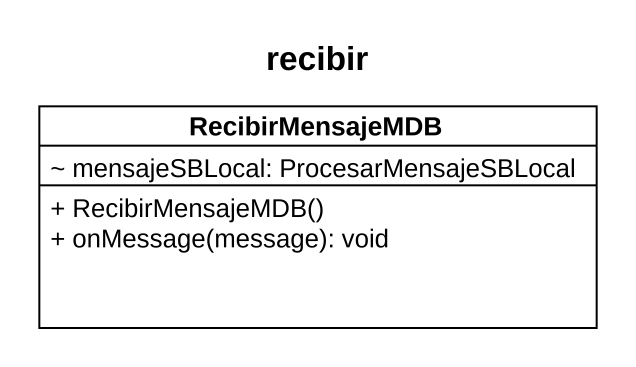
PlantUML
@startuml
title recibir
hide circle
hide empty members
skinparam classAttributeIconSize 0
class RecibirMensajeMDB {
  ~ mensajeSBLocal: ProcesarMensajeSBLocal
  + RecibirMensajeMDB()
  + onMessage(message): void
}
@enduml
